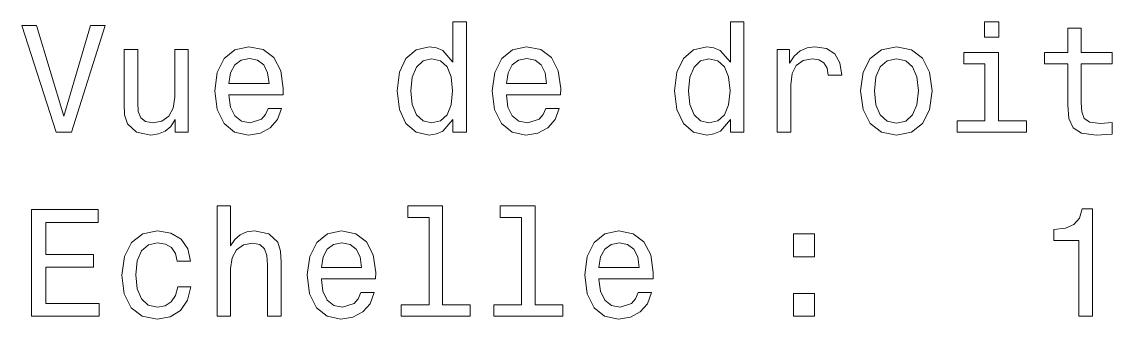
# Model space of a CAD drawing. Extents: x 537 to 786, y 346 to 499.
# Drawn here: x 541.36 to 577.15, y 386 to 395.76 of the extents above; entities that cross this region are included whole.
import ezdxf

# ---------------------------------------------------------------- set-up
doc = ezdxf.new("R2010")
doc.units = 0

msp = doc.modelspace()

# ---------------------------------------------------------------- linework, layer by layer
at = {"color": 7, "lineweight": 13}
for points in [[(543.623, 395.648), (542.745, 392.668), (541.842, 395.648), (541.363, 395.648), (542.493, 392.143), (542.997, 392.143), (544.102, 395.648)], [(555.509, 392.562), (555.509, 392.143), (555.953, 392.143), (555.953, 395.764), (555.515, 395.764), (555.515, 394.438), (555.177, 394.821), (554.97, 394.912), (554.733, 394.947), (554.304, 394.847), (553.971, 394.564), (553.754, 394.11), (553.679, 393.5), (553.754, 392.89), (553.971, 392.431), (554.304, 392.143), (554.733, 392.048), (554.97, 392.083), (555.182, 392.174)], [(564.618, 392.562), (564.618, 392.143), (565.061, 392.143), (565.061, 395.764), (564.623, 395.764), (564.623, 394.438), (564.285, 394.821), (564.078, 394.912), (563.841, 394.947), (563.412, 394.847), (563.079, 394.564), (562.862, 394.11), (562.787, 393.5), (562.862, 392.89), (563.079, 392.431), (563.412, 392.143), (563.841, 392.048), (564.078, 392.083), (564.29, 392.174)], [(573.433, 395.764), (572.964, 395.764), (572.964, 395.26), (573.433, 395.26)], [(575.692, 394.383), (575.692, 393.026), (575.723, 392.587), (575.864, 392.285), (576.146, 392.108), (576.625, 392.048), (577.15, 392.073), (577.15, 392.456), (576.767, 392.426), (576.419, 392.466), (576.232, 392.592), (576.151, 392.804), (576.136, 393.102), (576.136, 394.383), (577.15, 394.383), (577.15, 394.761), (576.136, 394.761), (576.136, 395.553), (575.692, 395.553), (575.692, 394.761), (574.926, 394.761), (574.926, 394.383)], [(546.825, 394.852), (546.381, 394.852), (546.381, 393.288), (546.331, 392.925), (546.185, 392.663), (545.958, 392.501), (545.66, 392.451), (545.423, 392.491), (545.272, 392.612), (545.186, 392.819), (545.166, 393.112), (545.166, 394.852), (544.722, 394.852), (544.722, 393.071), (544.737, 392.713), (544.833, 392.416), (545.125, 392.143), (545.594, 392.048), (545.847, 392.083), (546.063, 392.174), (546.25, 392.33), (546.401, 392.557), (546.401, 392.143), (546.825, 392.143)], [(548.161, 393.369), (549.937, 393.369), (549.942, 393.576), (549.861, 394.156), (549.639, 394.589), (549.286, 394.852), (548.817, 394.947), (548.358, 394.847), (548.005, 394.564), (547.778, 394.105), (547.698, 393.5), (547.773, 392.88), (548, 392.426), (548.348, 392.143), (548.802, 392.048), (549.195, 392.113), (549.518, 392.285), (549.755, 392.557), (549.891, 392.92), (549.453, 392.92), (549.362, 392.718), (549.231, 392.567), (548.857, 392.446), (548.57, 392.501), (548.353, 392.678), (548.212, 392.965), (548.161, 393.354)], [(557.27, 393.369), (559.045, 393.369), (559.05, 393.576), (558.969, 394.156), (558.747, 394.589), (558.394, 394.852), (557.925, 394.947), (557.466, 394.847), (557.113, 394.564), (556.886, 394.105), (556.806, 393.5), (556.881, 392.88), (557.108, 392.426), (557.456, 392.143), (557.91, 392.048), (558.303, 392.113), (558.626, 392.285), (558.863, 392.557), (558.999, 392.92), (558.561, 392.92), (558.47, 392.718), (558.339, 392.567), (557.966, 392.446), (557.678, 392.501), (557.461, 392.678), (557.32, 392.965), (557.27, 393.354)], [(566.156, 392.143), (566.6, 392.143), (566.6, 393.692), (566.645, 394.065), (566.781, 394.332), (567.003, 394.494), (567.301, 394.549), (567.522, 394.514), (567.689, 394.413), (567.79, 394.241), (567.825, 394.009), (568.274, 394.009), (568.213, 394.418), (568.047, 394.71), (567.77, 394.887), (567.391, 394.947), (567.134, 394.907), (566.912, 394.806), (566.716, 394.635), (566.559, 394.403), (566.559, 394.852), (566.156, 394.852)], [(568.894, 393.495), (568.975, 392.88), (569.207, 392.426), (569.575, 392.143), (570.069, 392.048), (570.558, 392.143), (570.927, 392.421), (571.159, 392.875), (571.244, 393.495), (571.159, 394.11), (570.927, 394.569), (570.558, 394.847), (570.069, 394.947), (569.575, 394.847), (569.207, 394.564), (568.975, 394.11)], [(573.418, 392.517), (573.418, 394.761), (572.278, 394.761), (572.278, 394.383), (572.974, 394.383), (572.974, 392.517), (572.066, 392.517), (572.066, 392.143), (574.336, 392.143), (574.336, 392.517)], [(548.161, 393.742), (548.217, 394.09), (548.353, 394.347), (548.56, 394.504), (548.832, 394.559), (549.1, 394.504), (549.306, 394.347), (549.432, 394.09), (549.478, 393.742)], [(554.808, 394.549), (555.101, 394.478), (555.323, 394.282), (555.454, 393.954), (555.504, 393.5), (555.454, 393.041), (555.323, 392.713), (555.101, 392.512), (554.808, 392.446), (554.531, 392.512), (554.319, 392.713), (554.178, 393.046), (554.133, 393.5), (554.178, 393.949), (554.319, 394.277), (554.531, 394.478)], [(557.27, 393.742), (557.325, 394.09), (557.461, 394.347), (557.668, 394.504), (557.94, 394.559), (558.208, 394.504), (558.414, 394.347), (558.54, 394.09), (558.586, 393.742)], [(563.917, 394.549), (564.209, 394.478), (564.431, 394.282), (564.562, 393.954), (564.612, 393.5), (564.562, 393.041), (564.431, 392.713), (564.209, 392.512), (563.917, 392.446), (563.639, 392.512), (563.427, 392.713), (563.286, 393.046), (563.241, 393.5), (563.286, 393.949), (563.427, 394.277), (563.639, 394.478)], [(569.348, 393.5), (569.393, 393.954), (569.535, 394.282), (569.762, 394.483), (570.069, 394.554), (570.372, 394.483), (570.599, 394.287), (570.74, 393.954), (570.79, 393.5), (570.74, 393.041), (570.599, 392.708), (570.372, 392.506), (570.069, 392.441), (569.762, 392.506), (569.535, 392.708), (569.393, 393.041)], [(541.686, 386.097), (543.905, 386.097), (543.905, 386.52), (542.15, 386.52), (542.15, 387.705), (543.713, 387.705), (543.713, 388.124), (542.15, 388.124), (542.15, 389.173), (543.865, 389.173), (543.865, 389.597), (541.686, 389.597)], [(547.773, 386.097), (548.217, 386.097), (548.217, 387.66), (548.262, 388.018), (548.409, 388.28), (548.636, 388.442), (548.938, 388.502), (549.18, 388.452), (549.332, 388.316), (549.407, 388.089), (549.432, 387.786), (549.432, 386.097), (549.876, 386.097), (549.876, 387.877), (549.856, 388.235), (549.765, 388.532), (549.468, 388.805), (549.004, 388.901), (548.752, 388.865), (548.535, 388.769), (548.353, 388.618), (548.217, 388.411), (548.217, 389.718), (547.773, 389.718)], [(554.728, 389.344), (554.728, 386.47), (553.815, 386.47), (553.815, 386.097), (556.079, 386.097), (556.079, 386.47), (555.172, 386.47), (555.172, 389.718), (554.032, 389.718), (554.032, 389.344)], [(557.764, 389.344), (557.764, 386.47), (556.851, 386.47), (556.851, 386.097), (559.115, 386.097), (559.115, 386.47), (558.208, 386.47), (558.208, 389.718), (557.068, 389.718), (557.068, 389.344)], [(576.051, 386.097), (576.509, 386.097), (576.509, 389.622), (576.167, 389.622), (576.076, 389.314), (575.894, 389.107), (575.617, 388.986), (575.234, 388.946), (575.234, 388.588), (576.051, 388.588)], [(546.462, 387.907), (546.901, 387.907), (546.81, 388.311), (546.593, 388.628), (546.255, 388.825), (545.816, 388.901), (545.332, 388.8), (544.964, 388.517), (544.732, 388.058), (544.651, 387.443), (544.727, 386.833), (544.954, 386.379), (545.312, 386.097), (545.801, 386.001), (546.235, 386.076), (546.573, 386.288), (546.805, 386.621), (546.906, 387.065), (546.482, 387.065), (546.406, 386.782), (546.265, 386.571), (546.063, 386.439), (545.816, 386.399), (545.509, 386.465), (545.287, 386.666), (545.151, 386.994), (545.105, 387.458), (545.151, 387.912), (545.292, 388.24), (545.519, 388.442), (545.816, 388.512), (546.079, 388.467), (546.275, 388.351), (546.406, 388.159)], [(551.198, 387.322), (552.973, 387.322), (552.978, 387.529), (552.897, 388.109), (552.675, 388.542), (552.322, 388.805), (551.853, 388.901), (551.394, 388.8), (551.041, 388.517), (550.814, 388.058), (550.734, 387.453), (550.809, 386.833), (551.036, 386.379), (551.384, 386.097), (551.838, 386.001), (552.231, 386.066), (552.554, 386.238), (552.791, 386.51), (552.927, 386.873), (552.489, 386.873), (552.398, 386.671), (552.267, 386.52), (551.893, 386.399), (551.606, 386.455), (551.389, 386.631), (551.248, 386.919), (551.198, 387.307)], [(560.306, 387.322), (562.081, 387.322), (562.086, 387.529), (562.005, 388.109), (561.783, 388.542), (561.43, 388.805), (560.961, 388.901), (560.502, 388.8), (560.149, 388.517), (559.922, 388.058), (559.842, 387.453), (559.917, 386.833), (560.144, 386.379), (560.492, 386.097), (560.946, 386.001), (561.339, 386.066), (561.662, 386.238), (561.899, 386.51), (562.035, 386.873), (561.597, 386.873), (561.506, 386.671), (561.375, 386.52), (561.002, 386.399), (560.714, 386.455), (560.497, 386.631), (560.356, 386.919), (560.306, 387.307)], [(566.685, 388.053), (567.381, 388.053), (567.381, 388.805), (566.685, 388.805)], [(551.198, 387.695), (551.253, 388.043), (551.389, 388.3), (551.596, 388.457), (551.868, 388.512), (552.136, 388.457), (552.342, 388.3), (552.468, 388.043), (552.514, 387.695)], [(560.306, 387.695), (560.361, 388.043), (560.497, 388.3), (560.704, 388.457), (560.976, 388.512), (561.244, 388.457), (561.45, 388.3), (561.576, 388.043), (561.622, 387.695)], [(566.685, 386.097), (567.381, 386.097), (567.381, 386.848), (566.685, 386.848)]]:
    msp.add_lwpolyline(points, close=True, dxfattribs=at)

doc.saveas('drawing.dxf')
